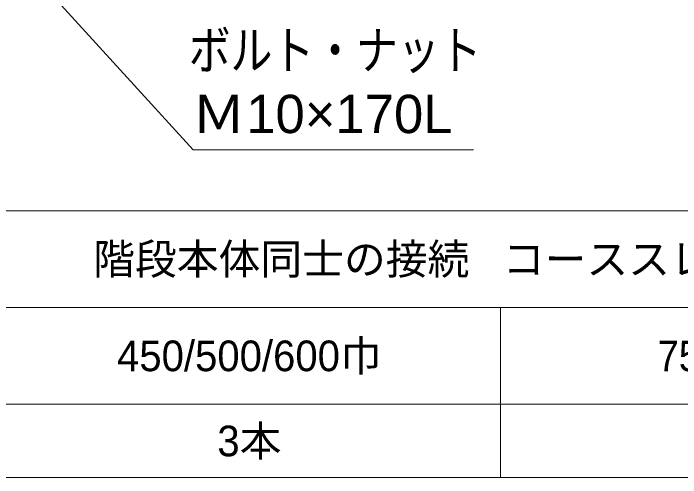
# Model space of a CAD drawing. Units: millimetres at full size, sheet at 1:20; details may follow other scales. Extents: x 200 to 8200, y 200 to 5740.
# Drawn here: x 4302 to 5164, y 1332 to 1931 of the extents above; entities that cross this region are included whole.
import ezdxf
from ezdxf.enums import TextEntityAlignment as Align

# ---------------------------------------------------------------- set-up
doc = ezdxf.new("R2010")
doc.units = ezdxf.units.MM
doc.header["$LTSCALE"] = 20
for name, color, linetype, lineweight in [('一般線', 7, 'Continuous', 20), ('引出線', 7, 'Continuous', 13), ('表', 7, 'Continuous', 15)]:
    doc.layers.add(name, color=color, linetype=linetype, lineweight=lineweight)
doc.layers.add('文字', color=7, linetype='Continuous')
doc.styles.add('ＭＳ Ｐゴシック', font='')
doc.styles.get('ＭＳ Ｐゴシック').set_extended_font_data('MS PGothic')

msp = doc.modelspace()

# ---------------------------------------------------------------- linework, layer by layer
at = {"layer": '一般線'}
msp.add_open_spline([(3300.18, 1887.29), (3390.1, 1962.59), (3479.51, 2029.6), (3584.96, 2076.91), (3735.75, 2144.58), (3919.34, 2171.98), (4061.54, 2233.99), (4115.54, 2257.54), (4163.57, 2286.08), (4235.01, 2310.86), (4280.49, 2326.63), (4335.45, 2340.88), (4377.79, 2359.37), (4418.62, 2393.23), (4459.46, 2427.09), (4500.33, 2460.39), (4557.47, 2506.96), (4614.66, 2552.46), (4681.22, 2583.29), (4769.18, 2624.05), (4873.5, 2639.2), (4963.22, 2663.12), (5022.1, 2678.82), (5074.7, 2698.3), (5126.87, 2731.62)], degree=3, knots=[0, 0, 0, 0, 1, 1, 1, 2, 2, 2, 3, 3, 3, 4, 4, 4, 5, 5, 5, 6, 6, 6, 7, 7, 7, 8, 8, 8, 8], dxfattribs=at)
at = {"layer": '引出線'}
msp.add_lwpolyline([(4012.77, 2325.62), (4533.97, 1754.99), (4896.12, 1754.99)], dxfattribs=at)
at = {"layer": '表'}
for p, q in [((4282.41, 1676.52), (6010.3, 1676.52)), ((4282.41, 1551.52), (6010.3, 1551.52)), ((4930.86, 1551.52), (4930.86, 1331.78)), ((4282.41, 1426.52), (6010.3, 1426.52)), ((4282.41, 1331.78), (6010.3, 1331.78))]:
    msp.add_line(p, q, dxfattribs=at)

# ---------------------------------------------------------------- texts
at = {"layer": '文字', "style": 'ＭＳ Ｐゴシック'}
for s, width, p in [('ボルト・ナット', 0.8, (4528.35, 1844.22)), ('Ｍ10×170L', 1.05, (4531.66, 1761.79))]:
    msp.add_text(s, height=49.49, dxfattribs=dict(at, width=width)).set_placement(p, align=Align.BOTTOM_LEFT)
at = {"layer": '表', "style": 'ＭＳ Ｐゴシック'}
for s, p in [('階段本体同士の接続   コーススレッド65mmの１段当たり数量', (5146.36, 1614.02)), ('450/500/600巾', (4606.64, 1489.02)), ('3本', (4606.64, 1379.15))]:
    msp.add_text(s, height=39.59, dxfattribs=at).set_placement(p, align=Align.MIDDLE_CENTER)
at = {"layer": '表', "style": 'ＭＳ Ｐゴシック', "width": 0.95}
msp.add_text('750巾', height=39.59, dxfattribs=at).set_placement((5200.72, 1489.02), align=Align.MIDDLE_CENTER)

doc.saveas('drawing.dxf')
